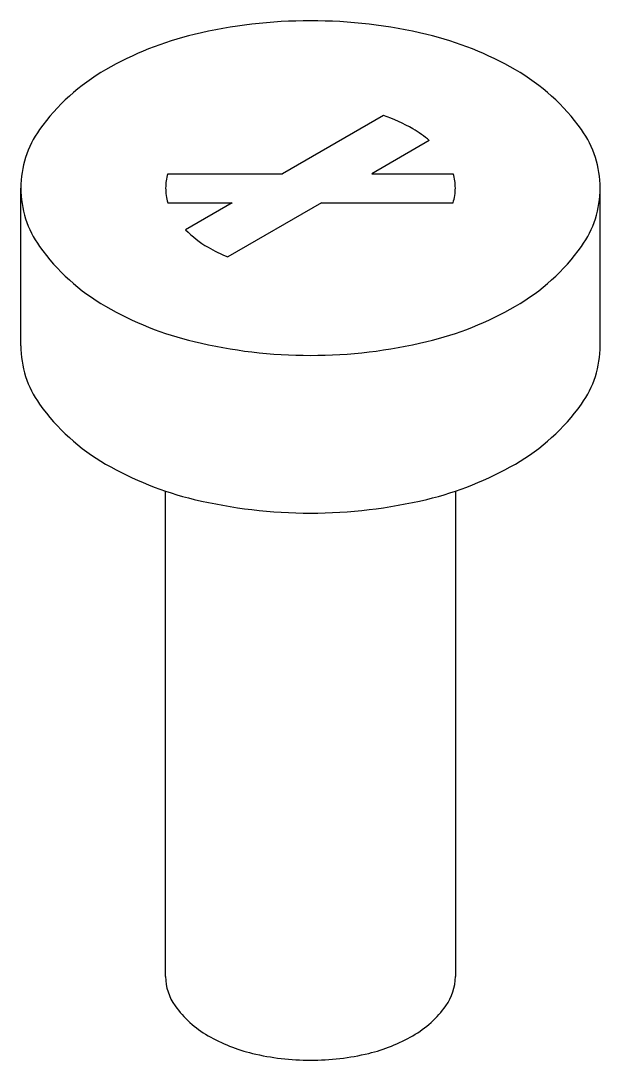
# Model space of a CAD drawing. Extents: x -3.4 to 4, y -10.9 to 2.3.
import ezdxf

# ---------------------------------------------------------------- set-up
doc = ezdxf.new("R2010")
doc.units = 0
doc.layers.add('110-1MEK', color=3, linetype='CONTINUOUS')

msp = doc.modelspace()

# ---------------------------------------------------------------- linework, layer by layer
at = {"layer": '110-1MEK', "color": 0}
msp.add_lwpolyline([(0.302, 2.266, 0.058752), (-1.173, 2.092, 0.072341), (-2.296, 1.645, 0.106617), (-3.134, 0.886, 0.156851), (-3.372, 0.145, 0.156851), (-3.134, -0.596, 0.106617), (-2.296, -1.355, 0.072341), (-1.173, -1.803, 0.058752), (0.302, -1.977, 0.058752), (1.777, -1.803, 0.072341), (2.9, -1.355, 0.106617), (3.738, -0.596, 0.156851), (3.976, 0.145, 0.156851), (3.738, 0.886, 0.106617), (2.9, 1.645, 0.072341), (1.777, 2.092, 0.058752)], format="xyb", close=True, dxfattribs=at)
for points in [[(1.226, 1.065), (-0.055, 0.325)], [(1.809, 0.747), (1.078, 0.325)], [(-1.509, 0.325), (-0.055, 0.325)], [(1.078, 0.325), (2.113, 0.325)], [(-3.372, -1.855), (-3.372, 0.145)], [(3.976, -1.855), (3.976, 0.145)], [(-1.507, -0.042), (-0.691, -0.042)], [(-0.691, -0.042), (-1.283, -0.384)], [(0.442, -0.042), (-0.747, -0.728)], [(0.442, -0.042), (2.111, -0.042)], [(-1.535, -9.855), (-1.535, -3.699)], [(2.139, -3.699), (2.139, -9.855)]]:
    msp.add_lwpolyline(points, dxfattribs=at)
for points in [[(1.809, 0.747, 0.047602), (1.601, 0.895, 0.049183), (1.226, 1.065, 0.058752)], [(-1.509, 0.325, 0.072062), (-1.535, 0.145, 0.074757), (-1.507, -0.042, 0.106617)], [(2.111, -0.042, 0.074757), (2.139, 0.145, 0.072062), (2.113, 0.325, 0.106617)], [(-1.283, -0.384, 0.067789), (-0.997, -0.605, 0.033234), (-0.747, -0.728, 0.058752)], [(-3.372, -1.855, 0.156851), (-3.134, -2.596, 0.106617), (-2.296, -3.355, 0.072341), (-1.173, -3.803, 0.058752), (0.302, -3.977, 0.058752), (1.777, -3.803, 0.072341), (2.9, -3.355, 0.106617), (3.738, -2.596, 0.156851), (3.976, -1.855, 0.156851)], [(-1.535, -9.855, 0.156851), (-1.416, -10.226, 0.106617), (-0.997, -10.605, 0.072341), (-0.435, -10.829, 0.058752), (0.302, -10.916, 0.058752), (1.04, -10.829, 0.072341), (1.601, -10.605, 0.106617), (2.02, -10.226, 0.156851), (2.139, -9.855, 0.156851)]]:
    msp.add_lwpolyline(points, format="xyb", dxfattribs=at)

doc.saveas('drawing.dxf')
